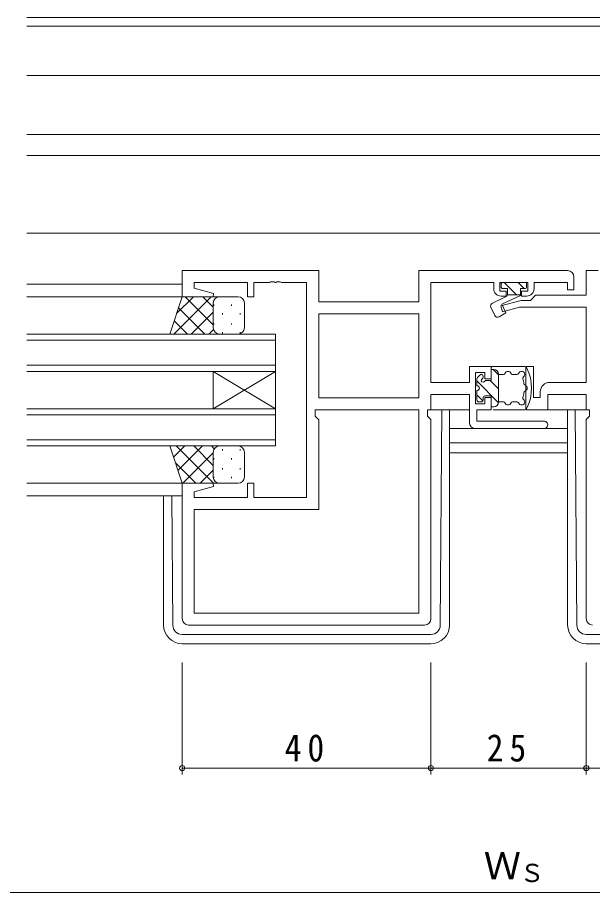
# Model space of a CAD drawing. Units: millimetres, scale not verified. Extents: x -594 to 539, y -420 to 386.
# Drawn here: x -19.7 to 72.8, y -230.5 to -89.8 of the extents above; entities that cross this region are included whole.
import ezdxf
from ezdxf.enums import TextEntityAlignment as Align

# ---------------------------------------------------------------- set-up
doc = ezdxf.new("R2010")
doc.units = ezdxf.units.MM
doc.header["$LTSCALE"] = 2
for name, color, linetype, lineweight in [('0-3_YKK_11', 7, 'Continuous', 9), ('0-4_YKK_12', 2, 'Continuous', 9), ('0-5_YKK_13', 4, 'Continuous', 9), ('0-7_YKK_D', 6, 'Continuous', 9)]:
    doc.layers.add(name, color=color, linetype=linetype, lineweight=lineweight)
doc.styles.add('ＭＳ ゴシック', font='')
doc.styles.get('ＭＳ ゴシック').set_extended_font_data('MS Gothic')

msp = doc.modelspace()

# ---------------------------------------------------------------- linework, layer by layer
at = {"layer": '0-3_YKK_11'}
for p, q in [((6.836, -130.492), (28.836, -130.492)), ((6.836, -134.692), (6.836, -130.492)), ((28.836, -130.492), (28.836, -135.492)), ((44.906, -130.492), (68.836, -130.492)), ((44.906, -135.492), (44.906, -130.492)), ((71.836, -130.492), (73.766, -130.492)), ((71.836, -134.462), (71.836, -130.492)), ((69.836, -131.492), (69.836, -133.592)), ((8.766, -132.422), (8.766, -133.339)), ((17.336, -132.422), (8.766, -132.422)), ((8.766, -133.339), (11.865, -134.17)), ((17.336, -134.692), (17.336, -132.422)), ((18.336, -132.422), (18.336, -134.692)), ((20.877, -132.422), (18.336, -132.422)), ((21.061, -132.302), (20.877, -132.422)), ((21.611, -132.302), (21.061, -132.302)), ((21.794, -132.422), (21.611, -132.302)), ((21.877, -132.422), (21.794, -132.422)), ((22.061, -132.302), (21.877, -132.422)), ((22.611, -132.302), (22.061, -132.302)), ((22.794, -132.422), (22.611, -132.302)), ((26.836, -132.422), (22.794, -132.422)), ((26.836, -166.962), (26.836, -132.422)), ((46.836, -132.422), (46.836, -148.462)), ((56.936, -132.422), (46.836, -132.422)), ((56.936, -133.392), (56.936, -132.422)), ((57.936, -132.422), (57.936, -133.792)), ((62.436, -132.422), (57.936, -132.422)), ((62.436, -133.792), (62.436, -132.422)), ((63.436, -132.422), (63.436, -133.392)), ((68.836, -132.422), (63.436, -132.422)), ((68.836, -133.592), (68.836, -132.422)), ((69.836, -133.592), (68.836, -133.592)), ((11.796, -134.692), (6.836, -134.692)), ((11.865, -134.17), (11.796, -134.692)), ((18.336, -134.692), (17.336, -134.692)), ((57.936, -133.792), (58.936, -133.792)), ((58.936, -134.592), (58.136, -134.592)), ((58.936, -133.792), (58.936, -134.592)), ((61.436, -133.792), (62.436, -133.792)), ((61.436, -134.592), (61.436, -133.792)), ((62.236, -134.592), (61.436, -134.592)), ((62.836, -135.292), (63.666, -134.462)), ((63.666, -134.462), (71.836, -134.462)), ((28.836, -135.492), (44.906, -135.492)), ((58.106, -136.159), (61.342, -135.292)), ((58.365, -137.125), (58.106, -136.159)), ((61.101, -136.392), (58.365, -137.125)), ((71.836, -136.392), (61.101, -136.392)), ((61.342, -135.292), (62.836, -135.292)), ((71.836, -148.462), (71.836, -136.392)), ((28.836, -137.422), (28.836, -150.962)), ((44.906, -137.422), (28.836, -137.422)), ((44.906, -137.422), (28.836, -137.422)), ((44.906, -150.962), (44.906, -137.422)), ((53.036, -145.892), (56.536, -145.892)), ((53.036, -148.462), (53.036, -145.892)), ((56.536, -145.892), (56.536, -147.892)), ((62.136, -145.892), (63.336, -145.892)), ((62.136, -152.892), (62.136, -145.892)), ((63.336, -145.892), (63.336, -150.892)), ((54.036, -146.892), (54.036, -151.892)), ((55.536, -146.892), (54.036, -146.892)), ((55.536, -147.892), (55.536, -146.892)), ((46.836, -148.462), (53.036, -148.462)), ((56.536, -147.892), (55.536, -147.892)), ((65.936, -148.462), (71.836, -148.462)), ((46.836, -150.392), (46.836, -152.892)), ((53.036, -150.392), (46.836, -150.392)), ((53.036, -154.892), (53.036, -150.392)), ((64.436, -150.892), (64.436, -149.962)), ((65.636, -150.392), (65.636, -152.892)), ((71.836, -150.392), (65.636, -150.392)), ((71.836, -152.892), (71.836, -150.392)), ((28.836, -150.962), (44.906, -150.962)), ((54.036, -151.892), (55.536, -151.892)), ((55.536, -150.892), (56.536, -150.892)), ((55.536, -151.892), (55.536, -150.892)), ((56.536, -150.892), (56.536, -152.892)), ((63.336, -150.892), (64.436, -150.892)), ((28.236, -152.892), (28.236, -153.892)), ((44.906, -152.892), (28.236, -152.892)), ((44.906, -185.562), (44.906, -152.892)), ((46.306, -152.892), (46.306, -153.892)), ((46.836, -152.892), (46.306, -152.892)), ((54.236, -152.892), (54.236, -154.692)), ((56.536, -152.892), (54.236, -152.892)), ((65.636, -152.892), (62.136, -152.892)), ((72.366, -152.892), (71.836, -152.892)), ((72.366, -153.892), (72.366, -152.892)), ((28.236, -153.892), (28.836, -154.492)), ((28.836, -154.492), (28.836, -168.892)), ((46.306, -153.892), (46.836, -154.422)), ((46.836, -154.422), (46.836, -186.492)), ((54.236, -154.692), (65.036, -154.692)), ((71.836, -154.422), (72.366, -153.892)), ((71.836, -186.492), (71.836, -154.422)), ((65.036, -155.892), (54.036, -155.892)), ((6.836, -164.692), (11.796, -164.692)), ((6.836, -186.492), (6.836, -164.692)), ((11.865, -165.214), (8.766, -166.045)), ((11.796, -164.692), (11.865, -165.214)), ((17.336, -164.692), (18.336, -164.692)), ((17.336, -166.962), (17.336, -164.692)), ((18.336, -164.692), (18.336, -166.962)), ((8.766, -166.045), (8.766, -166.962)), ((8.766, -166.962), (17.336, -166.962)), ((18.336, -166.962), (26.836, -166.962)), ((8.766, -168.892), (8.766, -185.562)), ((28.836, -168.892), (8.766, -168.892)), ((8.766, -185.562), (44.906, -185.562)), ((8.766, -185.562), (44.906, -185.562)), ((45.836, -187.492), (7.836, -187.492))]:
    msp.add_line(p, q, dxfattribs=at)
for centre, radius, start, end in [((68.836, -131.492), 1, 0, 89.99998), ((58.136, -133.392), 1.2, 180, 269.99998), ((62.236, -133.392), 1.2, 270, 359.99998), ((65.936, -149.962), 1.5, 90, 179.99998), ((65.036, -155.292), 0.6, 269.99998, 90), ((54.036, -154.892), 1, 180, 269.99998), ((7.836, -186.492), 1, 180, 269.99998), ((45.836, -186.492), 1, 270, 359.99998), ((72.836, -186.492), 1, 180, 269.99998)]:
    msp.add_arc(centre, radius, start, end, dxfattribs=at)
at = {"layer": '0-4_YKK_12'}
for p, q in [((-18.164, -89.792), (136.836, -89.792)), ((-18.164, -91.192), (136.836, -91.192)), ((-18.164, -99.092), (136.836, -99.092)), ((-18.164, -108.592), (136.836, -108.592)), ((-18.164, -111.992), (136.836, -111.992)), ((-18.164, -124.492), (136.836, -124.492)), ((6.836, -132.692), (-18.164, -132.692)), ((7.316, -134.692), (-18.164, -134.692)), ((21.836, -140.692), (-18.164, -140.692)), ((21.836, -140.692), (21.836, -146.692)), ((21.836, -141.692), (-18.164, -141.692)), ((21.836, -145.692), (-18.164, -145.692)), ((21.836, -146.692), (-18.164, -146.692)), ((21.836, -152.692), (11.836, -146.692)), ((21.836, -146.692), (11.836, -152.692)), ((11.836, -146.692), (11.836, -152.692)), ((21.836, -146.692), (21.836, -152.692)), ((21.836, -152.692), (-18.164, -152.692)), ((21.836, -152.692), (21.836, -158.692)), ((21.836, -153.692), (-18.164, -153.692)), ((49.836, -155.892), (68.836, -155.892)), ((21.836, -157.692), (-18.164, -157.692)), ((21.836, -158.692), (-18.164, -158.692)), ((49.836, -158.162), (68.836, -158.162)), ((49.836, -159.792), (68.836, -159.792)), ((7.336, -164.692), (-18.164, -164.692)), ((6.836, -166.692), (-18.164, -166.692))]:
    msp.add_line(p, q, dxfattribs=at)
at = {"layer": '0-5_YKK_13'}
for p, q in [((58.136, -132.692), (58.136, -133.092)), ((61.936, -132.392), (58.436, -132.392)), ((58.436, -133.392), (59.136, -133.392)), ((60.595, -134.392), (58.625, -132.422)), ((59.136, -133.392), (59.136, -134.392)), ((61.84, -133.392), (60.87, -132.422)), ((61.236, -133.392), (61.936, -133.392)), ((61.236, -133.392), (61.236, -134.495)), ((62.236, -133.092), (62.236, -132.692)), ((4.836, -140.692), (6.836, -134.692)), ((11.468, -134.692), (5.467, -140.692)), ((8.639, -134.692), (5.934, -137.397)), ((6.836, -134.692), (12.836, -134.692)), ((11.836, -139.212), (7.316, -134.692)), ((11.836, -136.384), (10.144, -134.692)), ((15.836, -134.692), (12.836, -134.692)), ((58.863, -134.719), (56.724, -135.716)), ((58.236, -135.894), (61.236, -134.495)), ((59.136, -134.392), (61.236, -134.392)), ((10.487, -140.692), (6.249, -136.453)), ((11.836, -135.692), (11.836, -139.692)), ((11.836, -135.692), (11.836, -139.692)), ((11.926, -135.942), (11.926, -136.142)), ((14.756, -135.942), (14.756, -136.142)), ((16.836, -139.692), (16.836, -135.692)), ((56.483, -136.381), (57.099, -137.703)), ((58.236, -135.894), (58.89, -137.297)), ((11.836, -137.152), (8.296, -140.692)), ((13.341, -137.357), (13.341, -137.557)), ((16.171, -137.357), (16.171, -137.557)), ((57.802, -137.925), (58.89, -137.297)), ((7.659, -140.692), (5.541, -138.575)), ((11.926, -138.972), (11.926, -139.172)), ((14.756, -138.972), (14.756, -139.172)), ((12.836, -140.692), (4.836, -140.692)), ((11.869, -139.947), (11.124, -140.692)), ((12.836, -140.692), (15.836, -140.692)), ((13.341, -140.387), (13.341, -140.587)), ((16.171, -140.387), (16.171, -140.587)), ((56.536, -148.142), (56.536, -146.192)), ((61.836, -145.892), (56.836, -145.892)), ((54.724, -147.28), (54.324, -147.68)), ((55.236, -147.492), (55.236, -147.622)), ((56.536, -146.392), (56.936, -146.392)), ((57.736, -147.248), (56.879, -146.392)), ((58.494, -147.192), (57.736, -147.192)), ((57.736, -151.592), (57.736, -147.192)), ((60.682, -147.192), (59.977, -147.192)), ((54.236, -147.892), (54.236, -148.992)), ((57.724, -151.727), (54.236, -148.238)), ((56.536, -148.142), (55.755, -148.142)), ((57.736, -149.493), (56.384, -148.142)), ((54.236, -149.792), (54.236, -151.292)), ((55.195, -151.443), (54.236, -150.483)), ((54.536, -151.592), (54.936, -151.592)), ((55.236, -151.292), (55.236, -150.942)), ((55.536, -150.642), (56.536, -150.642)), ((56.536, -152.592), (56.536, -150.642)), ((58.494, -151.592), (57.736, -151.592)), ((60.682, -151.592), (59.977, -151.592)), ((46.561, -152.891), (53.036, -152.891)), ((48.347, -187.501), (48.62, -152.892)), ((49.835, -152.892), (49.835, -187.489)), ((56.536, -152.392), (56.936, -152.392)), ((61.836, -152.892), (56.836, -152.892)), ((65.336, -152.892), (72.112, -152.891)), ((68.836, -152.892), (68.836, -187.489)), ((70.325, -187.501), (70.051, -152.892)), ((4.836, -158.692), (6.836, -164.692)), ((12.836, -158.692), (4.836, -158.692)), ((7.259, -158.692), (5.442, -160.509)), ((11.868, -164.692), (5.868, -158.692)), ((10.087, -158.692), (6.149, -162.63)), ((11.836, -161.832), (8.696, -158.692)), ((11.99, -159.158), (11.524, -158.692)), ((12.836, -158.692), (15.836, -158.692)), ((11.836, -159.772), (6.916, -164.692)), ((11.836, -163.692), (11.836, -159.692)), ((11.836, -163.692), (11.836, -159.692)), ((13.341, -159.427), (13.341, -159.227)), ((16.171, -159.427), (16.171, -159.227)), ((16.836, -159.692), (16.836, -163.692)), ((9.039, -164.692), (5.734, -161.387)), ((11.926, -160.842), (11.926, -160.642)), ((14.756, -160.842), (14.756, -160.642)), ((11.836, -162.6), (9.744, -164.692)), ((13.341, -162.457), (13.341, -162.257)), ((16.171, -162.457), (16.171, -162.257)), ((11.926, -163.872), (11.926, -163.672)), ((14.756, -163.872), (14.756, -163.672)), ((6.836, -164.692), (12.836, -164.692)), ((12.601, -164.664), (12.572, -164.692)), ((15.836, -164.692), (12.836, -164.692)), ((3.835, -166.692), (3.835, -187.489)), ((5.323, -187.501), (5.159, -166.692)), ((46.847, -188.989), (6.823, -188.989)), ((71.824, -188.989), (111.848, -188.989)), ((46.835, -190.489), (6.835, -190.489)), ((71.836, -190.489), (111.836, -190.489))]:
    msp.add_line(p, q, dxfattribs=at)
for centre, radius, start, end in [((58.436, -132.692), 0.3, 90, 180), ((58.436, -133.092), 0.3, 180, 270), ((61.936, -132.692), 0.3, 0, 90), ((61.936, -133.092), 0.3, 270, 0), ((12.836, -135.692), 1, 90.00009, 180.00009), ((12.836, -135.692), 1, 90.00009, 180.00009), ((15.836, -135.692), 1, 0.00009, 90.00009), ((58.652, -134.266), 0.5, 294.99998, 345.39616), ((56.936, -136.169), 0.5, 115.00014, 205.00003), ((57.552, -137.492), 0.5, 205.00003, 300.00003), ((12.836, -139.692), 1, 180.00009, 270.00009), ((12.836, -139.692), 1, 180.00009, 270.00009), ((15.836, -139.692), 1, 270.00009, 0.00009), ((56.836, -146.192), 0.3, 90, 180), ((61.836, -146.392), 0.5, 26.26804, 90), ((55.757, -149.392), 7.279, 333.73195, 26.26804), ((54.536, -147.892), 0.3, 135, 180), ((54.936, -147.492), 0.3, 0, 135), ((54.936, -147.622), 0.3, 300, 0), ((56.936, -147.192), 0.8, 0, 90), ((58.494, -146.892), 0.3, 270, 337.97568), ((59.236, -147.192), 0.5, 22.02431, 157.97568), ((59.977, -146.892), 0.3, 202.02431, 270), ((60.682, -146.892), 0.3, 270, 337.97568), ((61.424, -147.192), 0.5, 309.78773, 157.97568), ((61.936, -147.807), 0.3, 129.78773, 194.3905), ((54.236, -149.392), 0.4, 270, 90), ((55.236, -148.142), 0.3, 119.99998, 270), ((55.236, -148.142), 0.3, 270, 330), ((55.755, -148.442), 0.3, 90, 150), ((55.757, -149.392), 6.079, 6.82806, 14.3905), ((62.09, -148.634), 0.3, 186.82806, 251.43085), ((61.836, -149.392), 0.5, 288.56914, 71.43085), ((55.757, -149.392), 6.079, 345.60948, 353.17192), ((62.09, -150.15), 0.3, 108.56914, 173.17192), ((54.536, -151.292), 0.3, 180, 270), ((54.936, -151.292), 0.3, 270, 0), ((55.536, -150.942), 0.3, 90, 180), ((56.936, -151.592), 0.8, 270, 0), ((58.494, -151.892), 0.3, 22.02431, 90), ((59.236, -151.592), 0.5, 202.02431, 337.97568), ((59.977, -151.892), 0.3, 90, 157.97568), ((60.682, -151.892), 0.3, 22.02431, 90), ((61.424, -151.592), 0.5, 202.02431, 50.21225), ((61.936, -150.977), 0.3, 165.60948, 230.21225), ((61.836, -152.392), 0.5, 270, 333.73195), ((12.836, -159.692), 1, 89.99989, 179.99989), ((12.836, -159.692), 1, 89.99989, 179.99989), ((15.836, -159.692), 1, 359.99989, 89.99989), ((12.836, -163.692), 1, 179.99989, 269.99989), ((12.836, -163.692), 1, 179.99989, 269.99989), ((15.836, -163.692), 1, 269.99989, 359.99989), ((6.835, -187.489), 3, 180, 270), ((6.823, -187.489), 1.5, 180.45232, 270), ((46.835, -187.489), 3, 270, 0), ((46.847, -187.489), 1.5, 270, 359.54767), ((71.836, -187.489), 3, 180, 270), ((71.824, -187.489), 1.5, 180.45232, 270)]:
    msp.add_arc(centre, radius, start, end, dxfattribs=at)
at = {"layer": '0-7_YKK_D'}
for p, q in [((6.836, -193.489), (6.836, -211.489)), ((46.836, -193.489), (46.836, -211.489)), ((46.836, -193.489), (46.836, -211.489)), ((71.836, -193.489), (71.836, -211.489)), ((71.836, -193.489), (71.836, -211.489)), ((6.836, -210.489), (46.836, -210.489)), ((46.836, -210.489), (71.836, -210.489)), ((111.836, -210.489), (71.836, -210.489)), ((-40.164, -230.489), (158.836, -230.489))]:
    msp.add_line(p, q, dxfattribs=at)
for centre in [(6.836, -210.489), (46.836, -210.489), (46.836, -210.489), (71.836, -210.489), (71.836, -210.489)]:
    msp.add_circle(centre, 0.425, dxfattribs=at)

# ---------------------------------------------------------------- texts
at = {"layer": '0-7_YKK_D', "color": 7, "style": 'ＭＳ ゴシック'}
msp.add_text('Ｗ', height=4.399, dxfattribs=at).set_placement((55.336, -229.689), align=Align.BOTTOM_LEFT)
at = {"layer": '0-7_YKK_D', "color": 4, "style": 'ＭＳ ゴシック'}
msp.add_text('Ｓ', height=2.933, dxfattribs=at).set_placement((61.096, -229.689), align=Align.BOTTOM_LEFT)
at = {"layer": '0-7_YKK_D', "color": 7, "char_height": 4.399, "attachment_point": 7, "style": 'ＭＳ ゴシック'}
for s, insert in [('\\T1.36;\\W0.9;40', (23.316, -209.489)), ('\\T1.36;\\W0.9;25', (55.816, -209.489))]:
    msp.add_mtext(s, dxfattribs=dict(at, insert=insert))

doc.saveas('drawing.dxf')
